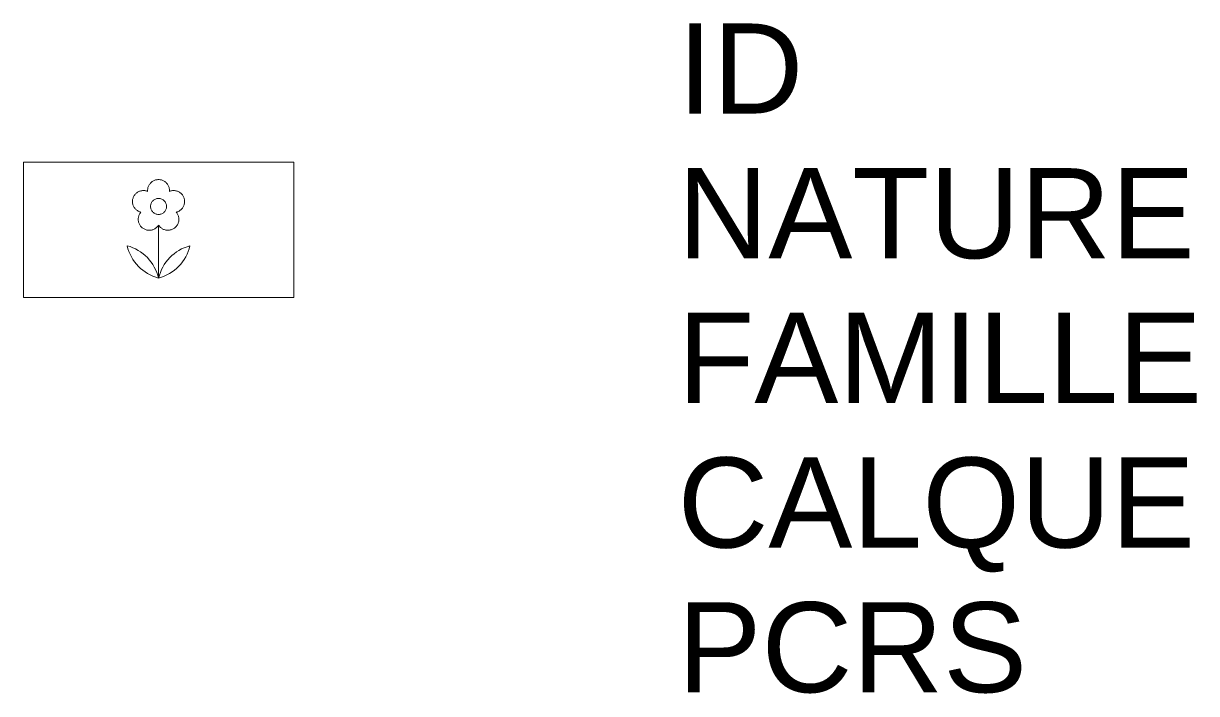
# Model space of a CAD drawing. Header units: metres. Extents: x 3120.77 to 3123.37, y 1754.09 to 1755.58.
import ezdxf

# ---------------------------------------------------------------- set-up
doc = ezdxf.new("R2010")
doc.units = ezdxf.units.M
doc.linetypes.add('Socle_Continu', pattern=[2.5, 2.5, 0])
doc.linetypes.add('Topo_Continu', pattern=[2.5, 2.5, 0])
doc.layers.add('MOBUR_SCS', color=251, linetype='Socle_Continu', lineweight=13)
doc.styles.get("Standard").update_dxf_attribs({"font": 'arial.ttf'})

msp = doc.modelspace()

# ---------------------------------------------------------------- linework, layer by layer
at = {"layer": 'MOBUR_SCS', "linetype": 'Topo_Continu'}
msp.add_lwpolyline([(3120.7661, 1754.9672), (3121.3661, 1754.9672), (3121.3661, 1755.2672), (3120.7661, 1755.2672)], close=True, dxfattribs=at)
at = {"layer": 'MOBUR_SCS', "linetype": 'Socle_Continu', "flags": 128}
msp.add_lwpolyline([(3121.0661, 1755.1279, 1.082498), (3121.1053, 1755.1565, 1.082498), (3121.0903, 1755.2026, 1.082498), (3121.0418, 1755.2026, 1.082498), (3121.0268, 1755.1565, 1.082498), (3121.0661, 1755.1279), (3121.0661, 1755.01)], format="xyb", dxfattribs=at)
for points in [[(3120.9963, 1755.0818, 0.278028), (3121.0661, 1755.01, 0.278028)], [(3121.0661, 1755.01, 0.278028), (3121.1358, 1755.0818, 0.278028)]]:
    msp.add_lwpolyline(points, format="xyb", close=True, dxfattribs=at)
at = {"layer": 'MOBUR_SCS', "linetype": 'Socle_Continu'}
msp.add_circle((3121.0661, 1755.1692), 0.0177, dxfattribs=at)

# ---------------------------------------------------------------- texts
at = {"layer": 'MOBUR_SCS', "linetype": 'Topo_Continu', "flags": 9}
for tag, p, s in [('ID', (3122.2185, 1755.3755), 'NP_2606'), ('NATURE', (3122.2185, 1755.0542), 'Jardinière rectangulaire'), ('FAMILLE', (3122.2185, 1754.733), 'Mobilier urbain'), ('CALQUE', (3122.2185, 1754.4117), 'MOBUR_SCS')]:
    msp.add_attdef(tag, p, s, height=0.2, dxfattribs=at)
at = {"layer": 'MOBUR_SCS', "linetype": 'Socle_Continu', "flags": 9}
msp.add_attdef('PCRS', (3122.2185, 1754.0904), 'HabillageSymbole', height=0.2, dxfattribs=at)

doc.saveas('drawing.dxf')
